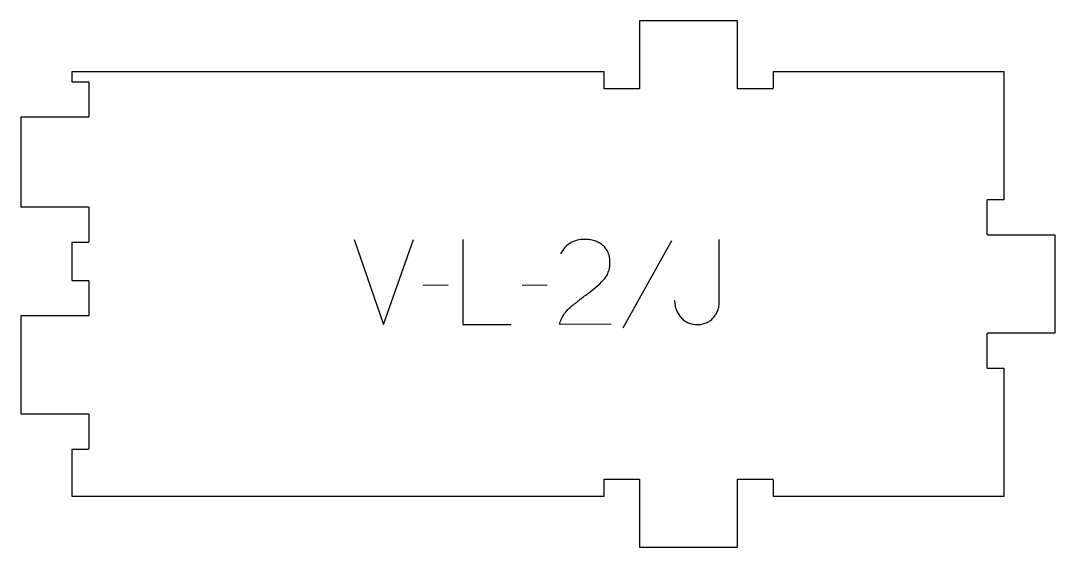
# Model space of a CAD drawing. Extents: x 0 to 364, y 0 to 186.
import ezdxf

# ---------------------------------------------------------------- set-up
doc = ezdxf.new("R2010")
doc.units = 0
doc.layers.add('1_ANYTOOL_1MMDEEP_LABELS_S', color=2, linetype='CONTINUOUS')
doc.layers.add('4_ANYTOOL_CUTTHROUGH_OUTSI', color=5, linetype='CONTINUOUS')

msp = doc.modelspace()

# ---------------------------------------------------------------- linework, layer by layer
at = {"layer": '1_ANYTOOL_1MMDEEP_LABELS_S'}
for p, q in [((229.171834, 107.988722), (211.98612, 77.217294)), ((150.48612, 92.345865), (141.700405, 92.260151)), ((185.371834, 92.345865), (176.58612, 92.260151))]:
    msp.add_line(p, q, dxfattribs=at)
for points in [[(117.357548, 108.460151), (127.728977, 78.460151), (138.271834, 108.460151)], [(155.628977, 108.460151), (155.628977, 78.460151), (172.728977, 78.460151)]]:
    msp.add_lwpolyline(points, dxfattribs=at)
for points in [[(207.957548, 78.503008), (189.657548, 78.545865, -0.034491), (190.320326, 80.293197, -0.037732), (191.227191, 81.926222, -0.037744), (192.366485, 83.400858, -0.03482), (193.707548, 84.695865, -0.00859), (196.666773, 87.094448, -0.008791), (199.707548, 89.388722, 0.020588), (202.526837, 91.622165, 0.025206), (205.128977, 94.103008, 0.046908), (206.149572, 95.40425, 0.051091), (206.896834, 96.878008, 0.050722), (207.345567, 98.526182, 0.041139), (207.48612, 100.231579, 0.039396), (207.343475, 102.039165, 0.058519), (206.853977, 103.778008, 0.060358), (206.063419, 105.185124, 0.061397), (204.957548, 106.360151, 0.048006), (203.601591, 107.28211, 0.045901), (202.096834, 107.935151, 0.045216), (200.356773, 108.33771, 0.034258), (198.571834, 108.460151, 0.055622), (195.937263, 108.166164, 0.079896), (193.493263, 107.185151, 0.080617), (191.523875, 105.519451, 0.060287), (190.08612, 103.360151)], [(230.243263, 86.945865, 0.042103), (230.378268, 85.345433, 0.047252), (230.795048, 83.795865, 0.047186), (231.500276, 82.341441, 0.040905), (232.450405, 81.031579, 0.051999), (233.6215, 79.923892, 0.059275), (235.005763, 79.103008, 0.058727), (236.595783, 78.611969, 0.045585), (238.257548, 78.460151, 0.043776), (239.84268, 78.599198, 0.056372), (241.364691, 79.049436, 0.056967), (242.692075, 79.798997, 0.051325), (243.828977, 80.817294, 0.045772), (244.757612, 82.048193, 0.04947), (245.43612, 83.431579, 0.049135), (245.843799, 84.970629, 0.04021), (245.971834, 86.560151), (245.971834, 108.460151)]]:
    msp.add_lwpolyline(points, format="xyb", dxfattribs=at)
at = {"layer": '4_ANYTOOL_CUTTHROUGH_OUTSI'}
msp.add_lwpolyline([(205.388666, 167.5), (18, 167.5), (18, 164), (23.75, 164, -0.414214), (24, 163.75), (24, 151.75, -0.414214), (23.75, 151.5), (0, 151.5), (0, 119.911), (23.75, 119.911, -0.414214), (24, 119.661), (24, 107.661, -0.414214), (23.75, 107.411), (18, 107.411), (18, 94), (23.75, 94, -0.414214), (24, 93.75), (24, 81.75, -0.414214), (23.75, 81.5), (0, 81.5), (0, 47), (23.75, 47, -0.414214), (24, 46.75), (24, 34.75, -0.414214), (23.75, 34.5), (18, 34.5), (18, 18), (205.388666, 18), (205.388666, 23.75, -0.414214), (205.638666, 24), (217.638666, 24, -0.414214), (217.888666, 23.75), (217.888666, 0), (252.388666, 0), (252.388666, 23.75, -0.414214), (252.638666, 24), (264.638666, 24, -0.414214), (264.888666, 23.75), (264.888666, 18), (346.277332, 18), (346.277332, 63), (340.527332, 63, -0.414214), (340.277332, 63.25), (340.277332, 75.25, -0.414214), (340.527332, 75.5), (364.277332, 75.5), (364.277332, 110), (340.527332, 110, -0.414214), (340.277332, 110.25), (340.277332, 122.25, -0.414214), (340.527332, 122.5), (346.277332, 122.5), (346.277332, 167.5), (264.888666, 167.5), (264.888666, 161.75, -0.414214), (264.638666, 161.5), (252.638666, 161.5, -0.414214), (252.388666, 161.75), (252.388666, 185.5), (217.888666, 185.5), (217.888666, 161.75, -0.414214), (217.638666, 161.5), (205.638666, 161.5, -0.414214), (205.388666, 161.75)], format="xyb", close=True, dxfattribs=at)

doc.saveas('drawing.dxf')
